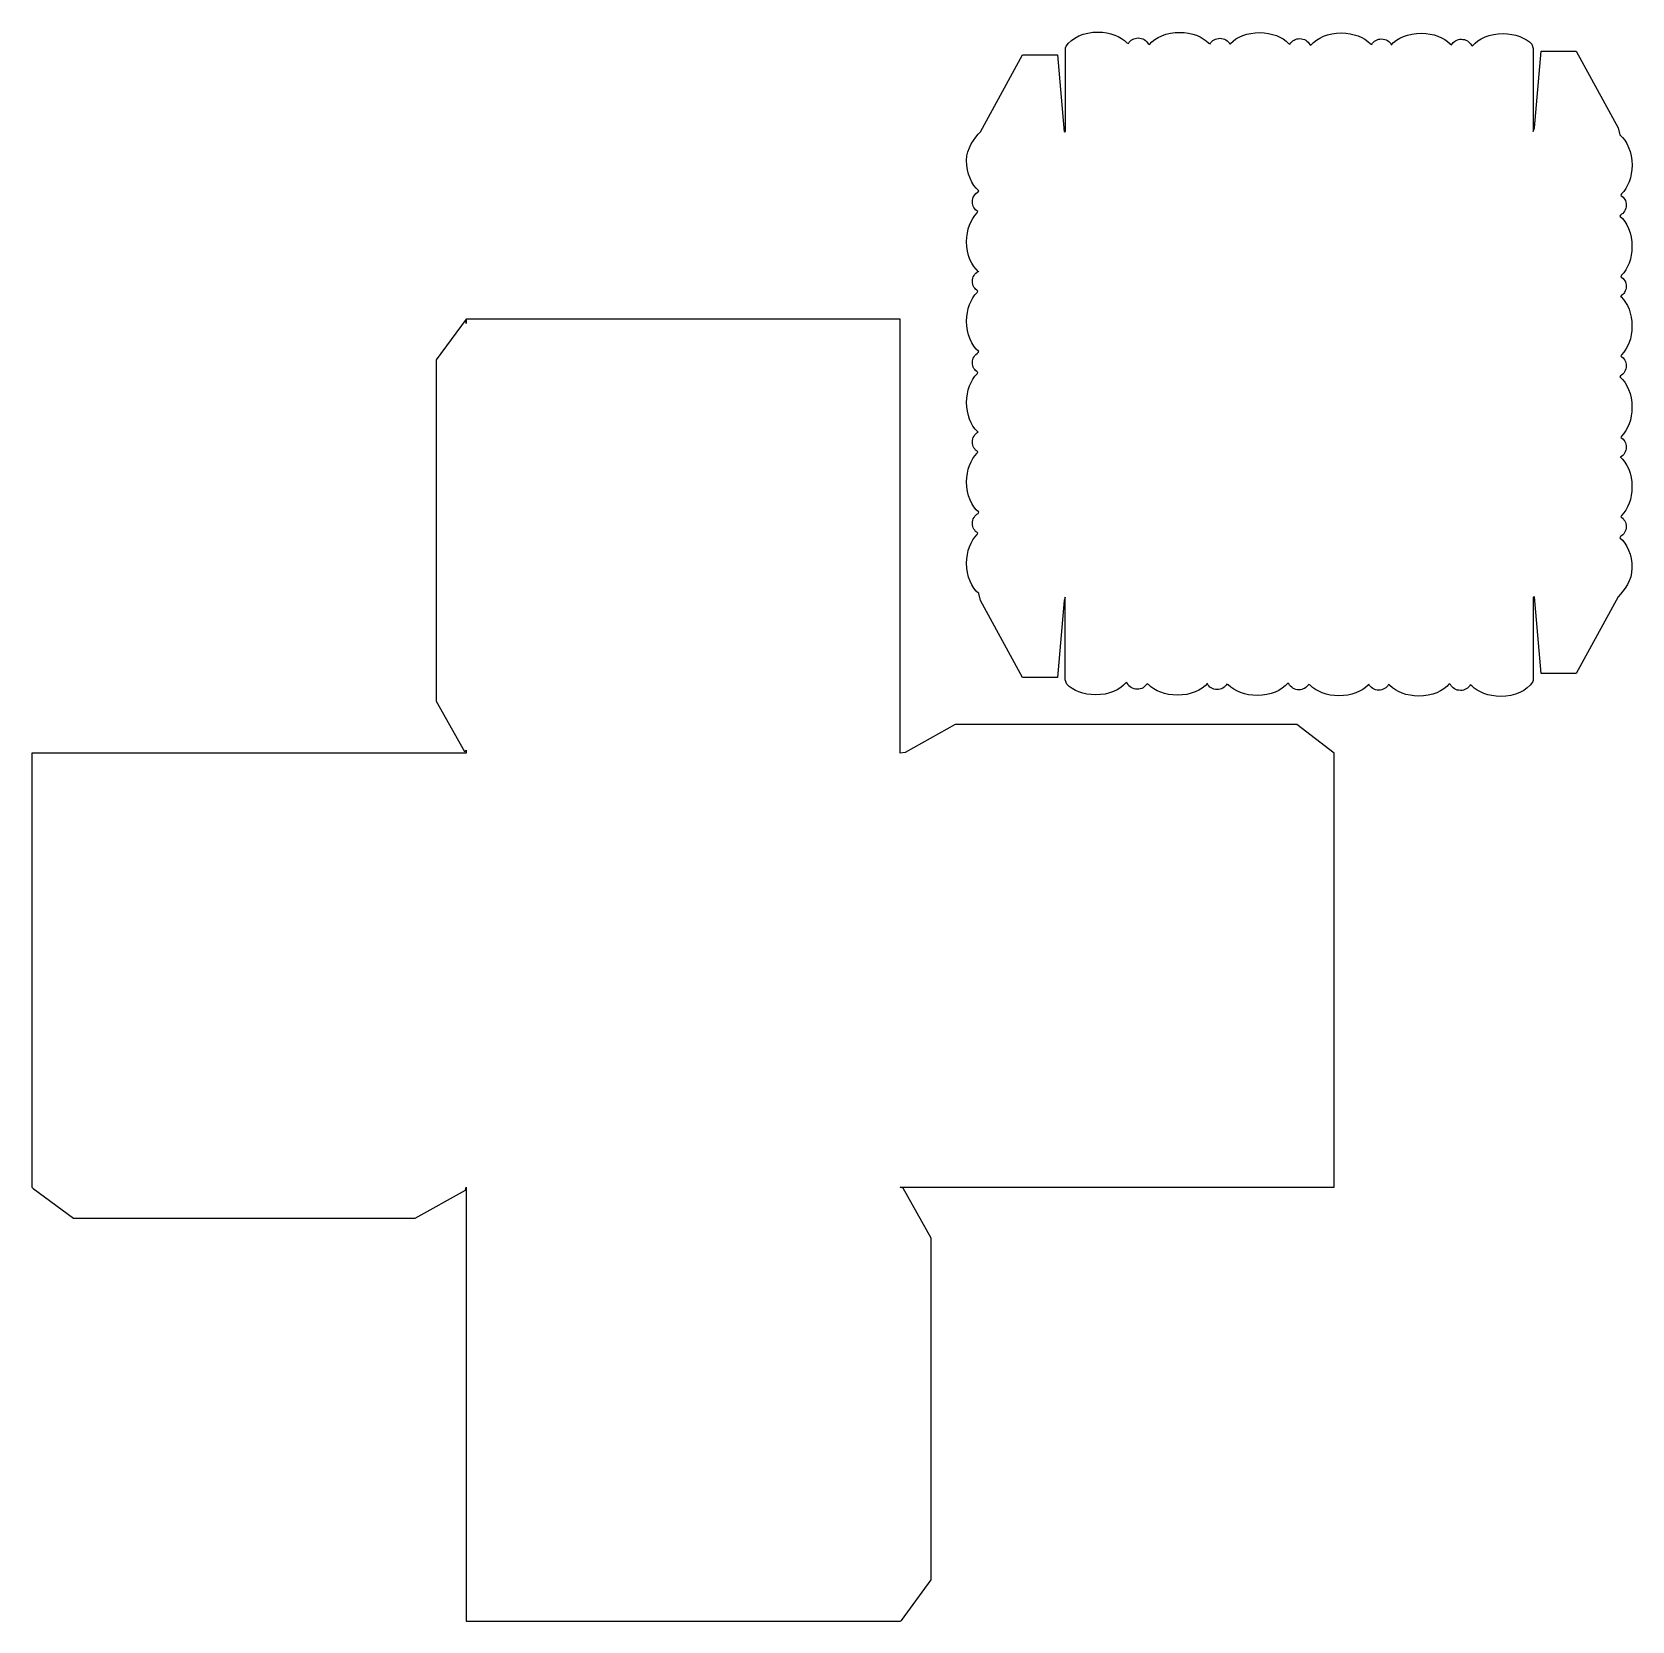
# Model space of a CAD drawing. Header units: centimetres. Extents: x -10.8 to 10.8, y -10.7 to 10.7.
import ezdxf

# ---------------------------------------------------------------- set-up
doc = ezdxf.new("R2010")
doc.units = ezdxf.units.CM
doc.header["$MEASUREMENT"] = 0
doc.layers.add('Camada 1', color=7, linetype='Continuous')

msp = doc.modelspace()

# ---------------------------------------------------------------- linework, layer by layer
at = {"layer": 'Camada 1'}
for points, knots in [([(3.14407, 3.09242), (3.14407, 3.09242), (3.14407, 1.97657), (3.14407, 1.97657), (3.14407, 1.97657), (3.14407, 1.97657), (3.16283, 1.91828), (3.16283, 1.91828), (3.16283, 1.91828), (3.24588, 1.83211), (3.38892, 1.77493), (3.55158, 1.77432), (3.55158, 1.77432), (3.72919, 1.77368), (3.88382, 1.84055), (3.9629, 1.93953), (3.9629, 1.93953), (3.9629, 1.93953), (3.9788, 1.93061), (3.9788, 1.93061), (3.9788, 1.93061), (4.00338, 1.88325), (4.05434, 1.85063), (4.11342, 1.85039), (4.11342, 1.85039), (4.17023, 1.85018), (4.21981, 1.88005), (4.24569, 1.92431), (4.24569, 1.92431), (4.24569, 1.92431), (4.26448, 1.91412), (4.26448, 1.91412), (4.26448, 1.91412), (4.34753, 1.82795), (4.49057, 1.77077), (4.65323, 1.77019), (4.65323, 1.77019), (4.82825, 1.76953), (4.98094, 1.83443), (5.06106, 1.931), (5.06106, 1.931), (5.06106, 1.931), (5.05476, 1.92655), (5.05476, 1.92655), (5.05476, 1.92655), (5.07937, 1.87919), (5.13038, 1.84657), (5.18946, 1.84633), (5.18946, 1.84633), (5.24627, 1.84612), (5.29585, 1.87599), (5.32175, 1.92025), (5.32175, 1.92025), (5.32175, 1.92025), (5.34051, 1.91006), (5.34051, 1.91006), (5.34051, 1.91006), (5.42356, 1.82389), (5.5666, 1.76671), (5.72929, 1.7661), (5.72929, 1.7661), (5.9069, 1.76544), (6.06158, 1.83233), (6.14064, 1.93131), (6.14064, 1.93131), (6.14064, 1.93131), (6.15646, 1.92239), (6.15646, 1.92239), (6.15646, 1.92239), (6.18107, 1.87503), (6.23203, 1.84238), (6.29111, 1.84217), (6.29111, 1.84217), (6.34792, 1.84196), (6.39753, 1.87183), (6.42343, 1.91609), (6.42343, 1.91609), (6.42343, 1.91609), (6.44222, 1.9059), (6.44222, 1.9059), (6.44222, 1.9059), (6.52525, 1.81973), (6.66828, 1.76255), (6.831, 1.76194), (6.831, 1.76194), (6.99626, 1.76133), (7.14157, 1.81917), (7.22473, 1.90693), (7.22473, 1.90693), (7.22473, 1.90693), (7.23259, 1.91833), (7.23259, 1.91833), (7.23259, 1.91833), (7.25717, 1.87097), (7.30813, 1.83832), (7.36721, 1.83811), (7.36721, 1.83811), (7.42402, 1.83787), (7.4736, 1.86777), (7.4995, 1.91203), (7.4995, 1.91203), (7.4995, 1.91203), (7.51826, 1.90184), (7.51826, 1.90184), (7.51826, 1.90184), (7.60131, 1.81567), (7.74432, 1.75849), (7.90701, 1.75788), (7.90701, 1.75788), (8.0846, 1.75722), (8.2393, 1.82411), (8.31833, 1.92309), (8.31833, 1.92309), (8.31833, 1.92309), (8.33418, 1.91417), (8.33418, 1.91417), (8.33418, 1.91417), (8.35879, 1.86681), (8.40975, 1.83416), (8.46885, 1.83395), (8.46885, 1.83395), (8.52563, 1.83371), (8.57529, 1.86361), (8.60117, 1.90787), (8.60117, 1.90787), (8.60117, 1.90787), (8.61993, 1.89768), (8.61993, 1.89768), (8.61993, 1.89768), (8.70301, 1.81151), (8.84604, 1.75433), (9.00871, 1.75372), (9.00871, 1.75372), (9.20178, 1.75301), (9.36772, 1.83212), (9.43892, 1.94549), (9.43892, 1.94549), (9.43892, 1.94549), (9.45024, 1.96597), (9.45024, 1.96597), (9.45024, 1.96597), (9.45024, 1.96597), (9.45024, 3.09241), (9.45024, 3.09241), (9.45024, 3.09241), (9.45024, 3.09241), (9.46598, 3.0977), (9.46598, 3.0977), (9.46598, 3.0977), (9.46598, 3.0977), (9.55496, 2.06064), (9.55496, 2.06064), (9.55496, 2.06064), (9.55496, 2.06064), (10.02633, 2.06068), (10.02633, 2.06068), (10.02633, 2.06068), (10.02633, 2.06068), (10.59243, 3.09774), (10.59243, 3.09774), (10.59243, 3.09774), (10.59243, 3.09774), (10.59243, 3.09774), (10.59243, 3.09774), (10.59243, 3.09774), (10.67744, 3.18069), (10.78013, 3.3215), (10.78013, 3.48329), (10.78013, 3.48329), (10.78013, 3.66001), (10.71332, 3.8136), (10.61503, 3.89189), (10.61503, 3.89189), (10.61503, 3.89189), (10.62379, 3.90774), (10.62379, 3.90774), (10.62379, 3.90774), (10.67059, 3.93237), (10.70272, 3.98323), (10.70272, 4.04199), (10.70272, 4.04199), (10.70272, 4.09851), (10.67295, 4.14772), (10.62903, 4.17328), (10.62903, 4.17328), (10.62903, 4.17328), (10.63906, 4.19204), (10.63906, 4.19204), (10.63906, 4.19204), (10.72404, 4.27499), (10.78014, 4.41749), (10.78014, 4.57939), (10.78014, 4.57939), (10.78014, 4.75349), (10.71529, 4.90515), (10.61938, 4.98449), (10.61938, 4.98449), (10.61938, 4.98449), (10.62377, 4.97827), (10.62377, 4.97827), (10.62377, 4.97827), (10.6706, 5.00293), (10.7027, 5.05378), (10.7027, 5.11255), (10.7027, 5.11255), (10.7027, 5.16909), (10.67296, 5.2183), (10.62901, 5.24389), (10.62901, 5.24389), (10.62901, 5.24389), (10.63904, 5.2626), (10.63904, 5.2626), (10.63904, 5.2626), (10.72405, 5.34557), (10.78014, 5.48808), (10.78014, 5.64998), (10.78014, 5.64998), (10.78014, 5.82667), (10.71333, 5.98026), (10.61504, 6.05858), (10.61504, 6.05858), (10.61504, 6.05858), (10.6238, 6.07435), (10.6238, 6.07435), (10.6238, 6.07435), (10.6706, 6.09904), (10.70273, 6.14986), (10.70273, 6.2086), (10.70273, 6.2086), (10.70273, 6.26512), (10.67296, 6.31441), (10.62904, 6.33999), (10.62904, 6.33999), (10.62904, 6.33999), (10.63907, 6.35867), (10.63907, 6.35867), (10.63907, 6.35867), (10.72405, 6.44164), (10.78015, 6.58412), (10.78015, 6.74605), (10.78015, 6.74605), (10.78015, 6.91046), (10.72231, 7.05487), (10.63513, 7.13724), (10.63513, 7.13724), (10.63513, 7.13724), (10.62381, 7.14497), (10.62381, 7.14497), (10.62381, 7.14497), (10.67061, 7.16963), (10.70274, 7.22048), (10.70274, 7.27919), (10.70274, 7.27919), (10.70274, 7.33576), (10.67297, 7.38497), (10.62905, 7.41056), (10.62905, 7.41056), (10.62905, 7.41056), (10.63908, 7.42929), (10.63908, 7.42929), (10.63908, 7.42929), (10.72406, 7.51218), (10.78016, 7.65474), (10.78016, 7.81661), (10.78016, 7.81661), (10.78016, 7.99327), (10.71335, 8.14692), (10.61506, 8.22518), (10.61506, 8.22518), (10.61506, 8.22518), (10.62382, 8.24098), (10.62382, 8.24098), (10.62382, 8.24098), (10.67062, 8.26567), (10.70275, 8.31649), (10.70275, 8.37523), (10.70275, 8.37523), (10.70275, 8.4318), (10.67298, 8.48104), (10.62906, 8.50662), (10.62906, 8.50662), (10.62906, 8.50662), (10.63909, 8.52533), (10.63909, 8.52533), (10.63909, 8.52533), (10.72407, 8.6083), (10.78017, 8.75081), (10.78017, 8.91265), (10.78017, 8.91265), (10.78017, 9.08886), (10.71373, 9.24211), (10.61592, 9.32058), (10.61592, 9.32058), (10.61592, 9.32058), (10.59248, 9.41437), (10.59248, 9.41437), (10.59248, 9.41437), (10.59248, 9.41437), (10.02631, 10.45128), (10.02631, 10.45128), (10.02631, 10.45128), (10.02631, 10.45128), (9.55492, 10.45128), (9.55492, 10.45128), (9.55492, 10.45128), (9.55492, 10.45128), (9.46594, 9.4143), (9.46594, 9.4143), (9.46594, 9.4143), (9.46594, 9.4143), (9.45046, 9.36858), (9.45046, 9.36858), (9.45046, 9.36858), (9.45046, 9.36858), (9.45047, 10.48446), (9.45047, 10.48446), (9.45047, 10.48446), (9.45047, 10.48446), (9.43171, 10.54275), (9.43171, 10.54275), (9.43171, 10.54275), (9.34866, 10.62892), (9.20562, 10.6861), (9.04296, 10.68671), (9.04296, 10.68671), (8.86535, 10.68737), (8.71072, 10.62048), (8.63164, 10.5215), (8.63164, 10.5215), (8.63164, 10.5215), (8.61574, 10.53042), (8.61574, 10.53042), (8.61574, 10.53042), (8.59116, 10.57778), (8.5402, 10.61043), (8.48112, 10.61067), (8.48112, 10.61067), (8.42431, 10.61088), (8.37473, 10.58101), (8.34885, 10.53675), (8.34885, 10.53675), (8.34885, 10.53675), (8.33006, 10.54694), (8.33006, 10.54694), (8.33006, 10.54694), (8.24701, 10.63311), (8.10397, 10.69029), (7.94131, 10.6909), (7.94131, 10.6909), (7.76629, 10.69156), (7.6136, 10.62666), (7.53348, 10.53006), (7.53348, 10.53006), (7.53348, 10.53006), (7.53978, 10.53451), (7.53978, 10.53451), (7.53978, 10.53451), (7.51517, 10.58187), (7.46416, 10.61452), (7.40508, 10.61473), (7.40508, 10.61473), (7.34827, 10.61494), (7.29869, 10.58507), (7.27279, 10.54081), (7.27279, 10.54081), (7.27279, 10.54081), (7.25403, 10.551), (7.25403, 10.551), (7.25403, 10.551), (7.17098, 10.63717), (7.02794, 10.69435), (6.86525, 10.69496), (6.86525, 10.69496), (6.68764, 10.69562), (6.53296, 10.62876), (6.4539, 10.52975), (6.4539, 10.52975), (6.4539, 10.52975), (6.43808, 10.53867), (6.43808, 10.53867), (6.43808, 10.53867), (6.41347, 10.58606), (6.36251, 10.61868), (6.30343, 10.61892), (6.30343, 10.61892), (6.24662, 10.61913), (6.19701, 10.58926), (6.17111, 10.545), (6.17111, 10.545), (6.17111, 10.545), (6.15232, 10.55519), (6.15232, 10.55519), (6.15232, 10.55519), (6.06929, 10.64136), (5.92626, 10.69854), (5.76354, 10.69915), (5.76354, 10.69915), (5.59828, 10.69976), (5.45297, 10.64192), (5.36981, 10.55416), (5.36981, 10.55416), (5.36981, 10.55416), (5.36195, 10.54278), (5.36195, 10.54278), (5.36195, 10.54278), (5.33737, 10.59014), (5.28641, 10.62279), (5.22733, 10.623), (5.22733, 10.623), (5.17052, 10.62321), (5.12094, 10.59334), (5.09504, 10.54908), (5.09504, 10.54908), (5.09504, 10.54908), (5.07628, 10.55924), (5.07628, 10.55924), (5.07628, 10.55924), (4.99323, 10.64541), (4.85022, 10.70259), (4.68753, 10.7032), (4.68753, 10.7032), (4.50994, 10.70386), (4.35524, 10.637), (4.27621, 10.53799), (4.27621, 10.53799), (4.27621, 10.53799), (4.26036, 10.54691), (4.26036, 10.54691), (4.26036, 10.54691), (4.23575, 10.59427), (4.18479, 10.62692), (4.12569, 10.62713), (4.12569, 10.62713), (4.06891, 10.62734), (4.01925, 10.59747), (3.99337, 10.55321), (3.99337, 10.55321), (3.99337, 10.55321), (3.97461, 10.56337), (3.97461, 10.56337), (3.97461, 10.56337), (3.89153, 10.64954), (3.7485, 10.70672), (3.58583, 10.70733), (3.58583, 10.70733), (3.39276, 10.70804), (3.22682, 10.62893), (3.15562, 10.51556), (3.15562, 10.51556), (3.15562, 10.51556), (3.1443, 10.49508), (3.1443, 10.49508), (3.1443, 10.49508), (3.1443, 10.49508), (3.1443, 9.36862), (3.1443, 9.36862), (3.1443, 9.36862), (3.1443, 9.36862), (3.12856, 9.36333), (3.12856, 9.36333), (3.12856, 9.36333), (3.12856, 9.36333), (3.03961, 10.40037), (3.03961, 10.40037), (3.03961, 10.40037), (3.03961, 10.40037), (2.56823, 10.40037), (2.56823, 10.40037), (2.56823, 10.40037), (2.56823, 10.40037), (2.00213, 9.36331), (2.00213, 9.36331), (2.00213, 9.36331), (2.00213, 9.36331), (2.00213, 9.36331), (2.00213, 9.36331), (2.00213, 9.36331), (1.91715, 9.28036), (1.81446, 9.13953), (1.81446, 8.97773), (1.81446, 8.97773), (1.81446, 8.80101), (1.88124, 8.64742), (1.97956, 8.56913), (1.97956, 8.56913), (1.97956, 8.56913), (1.97078, 8.55328), (1.97078, 8.55328), (1.97078, 8.55328), (1.92398, 8.52865), (1.89188, 8.47779), (1.89188, 8.41903), (1.89188, 8.41903), (1.89188, 8.36251), (1.92162, 8.3133), (1.96557, 8.28774), (1.96557, 8.28774), (1.96557, 8.28774), (1.95554, 8.26898), (1.95554, 8.26898), (1.95554, 8.26898), (1.87053, 8.18603), (1.81446, 8.04353), (1.81446, 7.88163), (1.81446, 7.88163), (1.81446, 7.70753), (1.87928, 7.55587), (1.97522, 7.47653), (1.97522, 7.47653), (1.97522, 7.47653), (1.9708, 7.48275), (1.9708, 7.48275), (1.9708, 7.48275), (1.924, 7.45809), (1.89187, 7.40724), (1.89187, 7.34847), (1.89187, 7.34847), (1.89187, 7.29193), (1.92164, 7.24272), (1.96556, 7.21713), (1.96556, 7.21713), (1.96556, 7.21713), (1.95553, 7.19842), (1.95553, 7.19842), (1.95553, 7.19842), (1.87052, 7.11545), (1.81445, 6.97294), (1.81445, 6.81104), (1.81445, 6.81104), (1.81445, 6.63435), (1.88123, 6.48076), (1.97955, 6.40244), (1.97955, 6.40244), (1.97955, 6.40244), (1.97077, 6.38667), (1.97077, 6.38667), (1.97077, 6.38667), (1.92397, 6.36198), (1.89187, 6.31116), (1.89187, 6.25242), (1.89187, 6.25242), (1.89187, 6.1959), (1.92161, 6.14661), (1.96556, 6.12103), (1.96556, 6.12103), (1.96556, 6.12103), (1.95553, 6.10235), (1.95553, 6.10235), (1.95553, 6.10235), (1.87052, 6.01938), (1.81445, 5.8769), (1.81445, 5.71497), (1.81445, 5.71497), (1.81445, 5.55056), (1.87229, 5.40615), (1.95944, 5.32378), (1.95944, 5.32378), (1.95944, 5.32378), (1.97076, 5.31605), (1.97076, 5.31605), (1.97076, 5.31605), (1.92396, 5.29139), (1.89186, 5.24054), (1.89186, 5.18183), (1.89186, 5.18183), (1.89186, 5.12526), (1.9216, 5.07605), (1.96555, 5.05046), (1.96555, 5.05046), (1.96555, 5.05046), (1.95552, 5.03173), (1.95552, 5.03173), (1.95552, 5.03173), (1.87051, 4.94884), (1.81444, 4.80628), (1.81444, 4.64441), (1.81444, 4.64441), (1.81444, 4.46775), (1.88122, 4.3141), (1.97954, 4.23584), (1.97954, 4.23584), (1.97954, 4.23584), (1.97076, 4.22004), (1.97076, 4.22004), (1.97076, 4.22004), (1.92396, 4.19535), (1.89186, 4.14453), (1.89186, 4.08579), (1.89186, 4.08579), (1.89186, 4.02922), (1.9216, 3.97998), (1.96555, 3.9544), (1.96555, 3.9544), (1.96555, 3.9544), (1.95552, 3.93569), (1.95552, 3.93569), (1.95552, 3.93569), (1.87051, 3.85272), (1.81444, 3.71021), (1.81444, 3.54837), (1.81444, 3.54837), (1.81444, 3.37216), (1.88085, 3.21891), (1.97867, 3.14044), (1.97867, 3.14044), (1.97867, 3.14044), (2.00211, 3.04665), (2.00211, 3.04665), (2.00211, 3.04665), (2.00211, 3.04665), (2.56821, 2.00967), (2.56821, 2.00967), (2.56821, 2.00967), (2.56821, 2.00967), (3.03961, 2.0097), (3.03961, 2.0097), (3.03961, 2.0097), (3.03961, 2.0097), (3.12859, 3.04668), (3.12859, 3.04668), (3.12859, 3.04668), (3.12859, 3.04668), (3.14407, 3.09242), (3.14407, 3.09242)], [0, 0, 0, 0, 0.00636943, 0.00636943, 0.00636943, 0.00636943, 0.01273885, 0.01273885, 0.01273885, 0.01273885, 0.01910828, 0.01910828, 0.01910828, 0.01910828, 0.02547771, 0.02547771, 0.02547771, 0.02547771, 0.03184713, 0.03184713, 0.03184713, 0.03184713, 0.03821656, 0.03821656, 0.03821656, 0.03821656, 0.04458599, 0.04458599, 0.04458599, 0.04458599, 0.05095541, 0.05095541, 0.05095541, 0.05095541, 0.05732484, 0.05732484, 0.05732484, 0.05732484, 0.06369427, 0.06369427, 0.06369427, 0.06369427, 0.07006369, 0.07006369, 0.07006369, 0.07006369, 0.07643312, 0.07643312, 0.07643312, 0.07643312, 0.08280255, 0.08280255, 0.08280255, 0.08280255, 0.08917197, 0.08917197, 0.08917197, 0.08917197, 0.0955414, 0.0955414, 0.0955414, 0.0955414, 0.10191083, 0.10191083, 0.10191083, 0.10191083, 0.10828025, 0.10828025, 0.10828025, 0.10828025, 0.11464968, 0.11464968, 0.11464968, 0.11464968, 0.12101911, 0.12101911, 0.12101911, 0.12101911, 0.12738854, 0.12738854, 0.12738854, 0.12738854, 0.13375796, 0.13375796, 0.13375796, 0.13375796, 0.14012739, 0.14012739, 0.14012739, 0.14012739, 0.14649682, 0.14649682, 0.14649682, 0.14649682, 0.15286624, 0.15286624, 0.15286624, 0.15286624, 0.15923567, 0.15923567, 0.15923567, 0.15923567, 0.1656051, 0.1656051, 0.1656051, 0.1656051, 0.17197452, 0.17197452, 0.17197452, 0.17197452, 0.17834395, 0.17834395, 0.17834395, 0.17834395, 0.18471338, 0.18471338, 0.18471338, 0.18471338, 0.1910828, 0.1910828, 0.1910828, 0.1910828, 0.19745223, 0.19745223, 0.19745223, 0.19745223, 0.20382166, 0.20382166, 0.20382166, 0.20382166, 0.21019108, 0.21019108, 0.21019108, 0.21019108, 0.21656051, 0.21656051, 0.21656051, 0.21656051, 0.22292994, 0.22292994, 0.22292994, 0.22292994, 0.22929936, 0.22929936, 0.22929936, 0.22929936, 0.23566879, 0.23566879, 0.23566879, 0.23566879, 0.24203822, 0.24203822, 0.24203822, 0.24203822, 0.24840764, 0.24840764, 0.24840764, 0.24840764, 0.25477707, 0.25477707, 0.25477707, 0.25477707, 0.2611465, 0.2611465, 0.2611465, 0.2611465, 0.26751592, 0.26751592, 0.26751592, 0.26751592, 0.27388535, 0.27388535, 0.27388535, 0.27388535, 0.28025478, 0.28025478, 0.28025478, 0.28025478, 0.2866242, 0.2866242, 0.2866242, 0.2866242, 0.29299363, 0.29299363, 0.29299363, 0.29299363, 0.29936306, 0.29936306, 0.29936306, 0.29936306, 0.30573248, 0.30573248, 0.30573248, 0.30573248, 0.31210191, 0.31210191, 0.31210191, 0.31210191, 0.31847134, 0.31847134, 0.31847134, 0.31847134, 0.32484076, 0.32484076, 0.32484076, 0.32484076, 0.33121019, 0.33121019, 0.33121019, 0.33121019, 0.33757962, 0.33757962, 0.33757962, 0.33757962, 0.34394904, 0.34394904, 0.34394904, 0.34394904, 0.35031847, 0.35031847, 0.35031847, 0.35031847, 0.3566879, 0.3566879, 0.3566879, 0.3566879, 0.36305732, 0.36305732, 0.36305732, 0.36305732, 0.36942675, 0.36942675, 0.36942675, 0.36942675, 0.37579618, 0.37579618, 0.37579618, 0.37579618, 0.38216561, 0.38216561, 0.38216561, 0.38216561, 0.38853503, 0.38853503, 0.38853503, 0.38853503, 0.39490446, 0.39490446, 0.39490446, 0.39490446, 0.40127389, 0.40127389, 0.40127389, 0.40127389, 0.40764331, 0.40764331, 0.40764331, 0.40764331, 0.41401274, 0.41401274, 0.41401274, 0.41401274, 0.42038217, 0.42038217, 0.42038217, 0.42038217, 0.42675159, 0.42675159, 0.42675159, 0.42675159, 0.43312102, 0.43312102, 0.43312102, 0.43312102, 0.43949045, 0.43949045, 0.43949045, 0.43949045, 0.44585987, 0.44585987, 0.44585987, 0.44585987, 0.4522293, 0.4522293, 0.4522293, 0.4522293, 0.45859873, 0.45859873, 0.45859873, 0.45859873, 0.46496815, 0.46496815, 0.46496815, 0.46496815, 0.47133758, 0.47133758, 0.47133758, 0.47133758, 0.47770701, 0.47770701, 0.47770701, 0.47770701, 0.48407643, 0.48407643, 0.48407643, 0.48407643, 0.49044586, 0.49044586, 0.49044586, 0.49044586, 0.49681529, 0.49681529, 0.49681529, 0.49681529, 0.50318471, 0.50318471, 0.50318471, 0.50318471, 0.50955414, 0.50955414, 0.50955414, 0.50955414, 0.51592357, 0.51592357, 0.51592357, 0.51592357, 0.52229299, 0.52229299, 0.52229299, 0.52229299, 0.52866242, 0.52866242, 0.52866242, 0.52866242, 0.53503185, 0.53503185, 0.53503185, 0.53503185, 0.54140127, 0.54140127, 0.54140127, 0.54140127, 0.5477707, 0.5477707, 0.5477707, 0.5477707, 0.55414013, 0.55414013, 0.55414013, 0.55414013, 0.56050955, 0.56050955, 0.56050955, 0.56050955, 0.56687898, 0.56687898, 0.56687898, 0.56687898, 0.57324841, 0.57324841, 0.57324841, 0.57324841, 0.57961783, 0.57961783, 0.57961783, 0.57961783, 0.58598726, 0.58598726, 0.58598726, 0.58598726, 0.59235669, 0.59235669, 0.59235669, 0.59235669, 0.59872611, 0.59872611, 0.59872611, 0.59872611, 0.60509554, 0.60509554, 0.60509554, 0.60509554, 0.61146497, 0.61146497, 0.61146497, 0.61146497, 0.61783439, 0.61783439, 0.61783439, 0.61783439, 0.62420382, 0.62420382, 0.62420382, 0.62420382, 0.63057325, 0.63057325, 0.63057325, 0.63057325, 0.63694268, 0.63694268, 0.63694268, 0.63694268, 0.6433121, 0.6433121, 0.6433121, 0.6433121, 0.64968153, 0.64968153, 0.64968153, 0.64968153, 0.65605096, 0.65605096, 0.65605096, 0.65605096, 0.66242038, 0.66242038, 0.66242038, 0.66242038, 0.66878981, 0.66878981, 0.66878981, 0.66878981, 0.67515924, 0.67515924, 0.67515924, 0.67515924, 0.68152866, 0.68152866, 0.68152866, 0.68152866, 0.68789809, 0.68789809, 0.68789809, 0.68789809, 0.69426752, 0.69426752, 0.69426752, 0.69426752, 0.70063694, 0.70063694, 0.70063694, 0.70063694, 0.70700637, 0.70700637, 0.70700637, 0.70700637, 0.7133758, 0.7133758, 0.7133758, 0.7133758, 0.71974522, 0.71974522, 0.71974522, 0.71974522, 0.72611465, 0.72611465, 0.72611465, 0.72611465, 0.73248408, 0.73248408, 0.73248408, 0.73248408, 0.7388535, 0.7388535, 0.7388535, 0.7388535, 0.74522293, 0.74522293, 0.74522293, 0.74522293, 0.75159236, 0.75159236, 0.75159236, 0.75159236, 0.75796178, 0.75796178, 0.75796178, 0.75796178, 0.76433121, 0.76433121, 0.76433121, 0.76433121, 0.77070064, 0.77070064, 0.77070064, 0.77070064, 0.77707006, 0.77707006, 0.77707006, 0.77707006, 0.78343949, 0.78343949, 0.78343949, 0.78343949, 0.78980892, 0.78980892, 0.78980892, 0.78980892, 0.79617834, 0.79617834, 0.79617834, 0.79617834, 0.80254777, 0.80254777, 0.80254777, 0.80254777, 0.8089172, 0.8089172, 0.8089172, 0.8089172, 0.81528662, 0.81528662, 0.81528662, 0.81528662, 0.82165605, 0.82165605, 0.82165605, 0.82165605, 0.82802548, 0.82802548, 0.82802548, 0.82802548, 0.8343949, 0.8343949, 0.8343949, 0.8343949, 0.84076433, 0.84076433, 0.84076433, 0.84076433, 0.84713376, 0.84713376, 0.84713376, 0.84713376, 0.85350318, 0.85350318, 0.85350318, 0.85350318, 0.85987261, 0.85987261, 0.85987261, 0.85987261, 0.86624204, 0.86624204, 0.86624204, 0.86624204, 0.87261146, 0.87261146, 0.87261146, 0.87261146, 0.87898089, 0.87898089, 0.87898089, 0.87898089, 0.88535032, 0.88535032, 0.88535032, 0.88535032, 0.89171975, 0.89171975, 0.89171975, 0.89171975, 0.89808917, 0.89808917, 0.89808917, 0.89808917, 0.9044586, 0.9044586, 0.9044586, 0.9044586, 0.91082803, 0.91082803, 0.91082803, 0.91082803, 0.91719745, 0.91719745, 0.91719745, 0.91719745, 0.92356688, 0.92356688, 0.92356688, 0.92356688, 0.92993631, 0.92993631, 0.92993631, 0.92993631, 0.93630573, 0.93630573, 0.93630573, 0.93630573, 0.94267516, 0.94267516, 0.94267516, 0.94267516, 0.94904459, 0.94904459, 0.94904459, 0.94904459, 0.95541401, 0.95541401, 0.95541401, 0.95541401, 0.96178344, 0.96178344, 0.96178344, 0.96178344, 0.96815287, 0.96815287, 0.96815287, 0.96815287, 0.97452229, 0.97452229, 0.97452229, 0.97452229, 0.98089172, 0.98089172, 0.98089172, 0.98089172, 0.98726115, 0.98726115, 0.98726115, 0.98726115, 1, 1, 1, 1]), ([(0.98428, 0.99703), (0.98428, 0.99703), (1.66113, 1.37612), (1.66113, 1.37612), (1.66113, 1.37612), (1.66113, 1.37612), (6.26393, 1.37612), (6.26393, 1.37612), (6.26393, 1.37612), (6.26393, 1.37612), (6.76476, 0.9893), (6.76476, 0.9893), (6.76476, 0.9893), (6.76476, 0.9893), (6.76476, -4.85899), (6.76476, -4.85899), (6.76476, -4.85899), (6.76476, -4.85899), (0.91649, -4.85899), (0.91649, -4.85899), (0.91649, -4.85899), (0.91649, -4.85899), (0.95708, -4.87257), (0.95708, -4.87257), (0.95708, -4.87257), (0.95708, -4.87257), (1.33617, -5.54942), (1.33617, -5.54942), (1.33617, -5.54942), (1.33617, -5.54942), (1.33617, -10.15227), (1.33617, -10.15227), (1.33617, -10.15227), (1.33617, -10.15227), (0.93591, -10.69946), (0.93591, -10.69946), (0.93591, -10.69946), (0.93591, -10.69946), (0.91649, -10.70729), (0.91649, -10.70729), (0.91649, -10.70729), (0.91649, -10.70729), (-4.93181, -10.70729), (-4.93181, -10.70729), (-4.93181, -10.70729), (-4.93181, -10.70729), (-4.93181, -4.85899), (-4.93181, -4.85899), (-4.93181, -4.85899), (-4.93181, -4.85899), (-4.93959, -4.89953), (-4.93959, -4.89953), (-4.93959, -4.89953), (-4.93959, -4.89953), (-5.61644, -5.2786), (-5.61644, -5.2786), (-5.61644, -5.2786), (-5.61644, -5.2786), (-10.21927, -5.2786), (-10.21927, -5.2786), (-10.21927, -5.2786), (-10.21927, -5.2786), (-10.76648, -4.87833), (-10.76648, -4.87833), (-10.76648, -4.87833), (-10.76648, -4.87833), (-10.7801, -4.85899), (-10.7801, -4.85899), (-10.7801, -4.85899), (-10.7801, -4.85899), (-10.7801, 0.9893), (-10.7801, 0.9893), (-10.7801, 0.9893), (-10.7801, 0.9893), (-4.93181, 0.9893), (-4.93181, 0.9893), (-4.93181, 0.9893), (-4.93181, 0.9893), (-4.93181, 1.03127), (-4.93181, 1.03127), (-4.93181, 1.03127), (-4.93181, 1.03127), (-4.953, 1.01066), (-4.953, 1.01066), (-4.953, 1.01066), (-4.953, 1.01066), (-5.33207, 1.68757), (-5.33207, 1.68757), (-5.33207, 1.68757), (-5.33207, 1.68757), (-5.33207, 6.29039), (-5.33207, 6.29039), (-5.33207, 6.29039), (-5.33207, 6.29039), (-4.93181, 6.8376), (-4.93181, 6.8376), (-4.93181, 6.8376), (-4.93181, 6.8376), (-4.93181, 6.77773), (-4.93181, 6.77773), (-4.93181, 6.77773), (-4.93181, 6.77773), (-4.93181, 6.8376), (-4.93181, 6.8376), (-4.93181, 6.8376), (-4.93181, 6.8376), (0.91649, 6.8376), (0.91649, 6.8376), (0.91649, 6.8376), (0.91649, 6.8376), (0.91649, 0.9893), (0.91649, 0.9893), (0.91649, 0.9893), (0.91649, 0.9893), (0.98428, 0.99703), (0.98428, 0.99703)], [0, 0, 0, 0, 0.03333333, 0.03333333, 0.03333333, 0.03333333, 0.06666667, 0.06666667, 0.06666667, 0.06666667, 0.1, 0.1, 0.1, 0.1, 0.13333333, 0.13333333, 0.13333333, 0.13333333, 0.16666667, 0.16666667, 0.16666667, 0.16666667, 0.2, 0.2, 0.2, 0.2, 0.23333333, 0.23333333, 0.23333333, 0.23333333, 0.26666667, 0.26666667, 0.26666667, 0.26666667, 0.3, 0.3, 0.3, 0.3, 0.33333333, 0.33333333, 0.33333333, 0.33333333, 0.36666667, 0.36666667, 0.36666667, 0.36666667, 0.4, 0.4, 0.4, 0.4, 0.43333333, 0.43333333, 0.43333333, 0.43333333, 0.46666667, 0.46666667, 0.46666667, 0.46666667, 0.5, 0.5, 0.5, 0.5, 0.53333333, 0.53333333, 0.53333333, 0.53333333, 0.56666667, 0.56666667, 0.56666667, 0.56666667, 0.6, 0.6, 0.6, 0.6, 0.63333333, 0.63333333, 0.63333333, 0.63333333, 0.66666667, 0.66666667, 0.66666667, 0.66666667, 0.7, 0.7, 0.7, 0.7, 0.73333333, 0.73333333, 0.73333333, 0.73333333, 0.76666667, 0.76666667, 0.76666667, 0.76666667, 0.8, 0.8, 0.8, 0.8, 0.83333333, 0.83333333, 0.83333333, 0.83333333, 0.86666667, 0.86666667, 0.86666667, 0.86666667, 0.9, 0.9, 0.9, 0.9, 0.93333333, 0.93333333, 0.93333333, 0.93333333, 1, 1, 1, 1]), ([(3.14407, 3.09242), (3.14407, 3.09242), (3.14407, 3.09242), (3.14407, 3.09242), (3.14407, 3.09242), (3.14407, 3.09242), (3.14407, 3.09242), (3.14407, 3.09242)], [0, 0, 0, 0, 0.33333333, 0.33333333, 0.33333333, 0.33333333, 1, 1, 1, 1])]:
    msp.add_open_spline(points, degree=3, knots=knots, dxfattribs=at)

doc.saveas('drawing.dxf')
